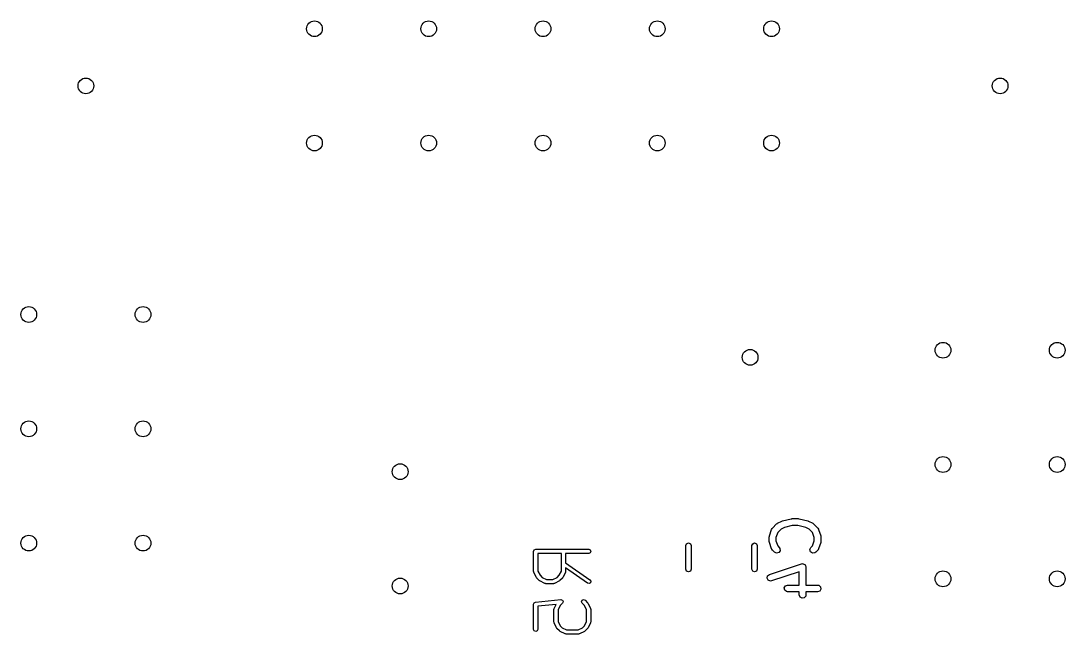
# Model space of a CAD drawing. Extents: x 5.25 to 6.3, y -4.74 to -3.48.
# Drawn here: x 5.39 to 6.303, y -4.014 to -3.477 of the extents above; entities that cross this region are included whole.
import ezdxf

# ---------------------------------------------------------------- set-up
doc = ezdxf.new("R2010")
doc.units = 0
doc.header["$MEASUREMENT"] = 0
doc.layers.add('BLACK', color=7, linetype='CONTINUOUS')

msp = doc.modelspace()

# ---------------------------------------------------------------- linework, layer by layer
at = {"layer": 'BLACK', "linetype": 'CONTINUOUS'}
for p, q in [((6.04721, -3.92098), (6.05096, -3.91723)), ((6.05096, -3.91723), (6.05169, -3.91672)), ((6.05169, -3.91672), (6.05173, -3.91667)), ((6.05173, -3.91667), (6.05548, -3.9148)), ((6.05548, -3.9148), (6.05597, -3.91465)), ((6.05597, -3.91465), (6.05609, -3.91458)), ((6.05609, -3.91458), (6.06358, -3.9127)), ((6.06466, -3.91852), (6.05783, -3.92023)), ((6.06358, -3.9127), (6.06417, -3.91266)), ((6.06417, -3.91266), (6.0643, -3.91261)), ((6.0643, -3.91261), (6.06993, -3.91261)), ((6.06956, -3.91852), (6.06466, -3.91852)), ((6.07639, -3.92023), (6.06956, -3.91852)), ((6.06993, -3.91261), (6.07051, -3.91272)), ((6.07051, -3.91272), (6.07064, -3.9127)), ((6.07064, -3.9127), (6.07814, -3.91458)), ((6.07814, -3.91458), (6.07861, -3.91478)), ((6.07861, -3.91478), (6.07874, -3.9148)), ((6.07874, -3.9148), (6.08249, -3.91667)), ((6.08249, -3.91667), (6.0832, -3.9172)), ((6.0832, -3.9172), (6.08326, -3.91723)), ((6.08326, -3.91723), (6.08701, -3.92098)), ((6.04448, -3.92869), (6.04463, -3.92782)), ((6.04448, -3.93244), (6.04448, -3.92869)), ((6.04463, -3.92776), (6.0465, -3.92213)), ((6.04463, -3.92782), (6.04463, -3.92776)), ((6.0465, -3.92213), (6.04699, -3.92123)), ((6.04699, -3.92123), (6.04714, -3.92114)), ((6.04714, -3.92114), (6.04721, -3.92098)), ((6.05188, -3.92466), (6.05038, -3.92917)), ((6.05038, -3.92917), (6.05038, -3.93196)), ((6.0548, -3.92174), (6.05188, -3.92466)), ((6.05783, -3.92023), (6.0548, -3.92174)), ((6.07942, -3.92174), (6.07639, -3.92023)), ((6.08234, -3.92466), (6.07942, -3.92174)), ((6.08385, -3.92917), (6.08234, -3.92466)), ((6.08385, -3.93196), (6.08385, -3.92917)), ((6.08701, -3.92098), (6.0876, -3.92182)), ((6.0876, -3.92182), (6.08761, -3.92199)), ((6.08761, -3.92199), (6.08772, -3.92213)), ((6.08772, -3.92213), (6.0896, -3.92776)), ((6.0896, -3.92776), (6.08973, -3.92863)), ((6.08973, -3.92863), (6.08975, -3.92869)), ((6.08975, -3.92869), (6.08975, -3.93244)), ((5.97145, -3.93621), (5.97214, -3.93454)), ((5.97145, -3.95679), (5.97145, -3.93621)), ((5.97214, -3.93454), (5.97381, -3.93385)), ((5.97381, -3.93385), (5.97548, -3.93454)), ((5.97548, -3.93454), (5.97618, -3.93621)), ((5.97618, -3.93621), (5.97618, -3.95679)), ((6.02932, -3.93621), (6.03002, -3.93454)), ((6.02932, -3.95679), (6.02932, -3.93621)), ((6.03002, -3.93454), (6.03169, -3.93385)), ((6.03169, -3.93385), (6.03336, -3.93454)), ((6.03336, -3.93454), (6.03405, -3.93621)), ((6.03405, -3.93621), (6.03405, -3.95679)), ((6.0445, -3.9325), (6.04448, -3.93244)), ((6.04463, -3.93337), (6.0445, -3.9325)), ((6.0465, -3.939), (6.04463, -3.93337)), ((6.05038, -3.93196), (6.05188, -3.93647)), ((6.05188, -3.93647), (6.05327, -3.93785)), ((6.05327, -3.93785), (6.05385, -3.93869)), ((6.08011, -3.93968), (6.08096, -3.93785)), ((6.08096, -3.93785), (6.08234, -3.93647)), ((6.08234, -3.93647), (6.08385, -3.93196)), ((6.0896, -3.93337), (6.08772, -3.939)), ((6.08975, -3.93244), (6.0896, -3.93331)), ((6.0896, -3.93331), (6.0896, -3.93337)), ((5.83833, -3.9412), (5.83887, -3.9399)), ((5.83833, -3.95885), (5.83833, -3.9412)), ((5.83887, -3.9399), (5.84017, -3.93936)), ((5.84017, -3.93936), (5.88649, -3.93936)), ((5.86259, -3.94304), (5.84201, -3.94304)), ((5.84201, -3.94304), (5.84201, -3.95841)), ((5.86259, -3.95841), (5.86259, -3.94304)), ((5.88649, -3.94304), (5.86627, -3.94304)), ((5.86627, -3.94304), (5.86627, -3.95127)), ((5.88649, -3.93936), (5.88779, -3.9399)), ((5.88779, -3.9425), (5.88649, -3.94304)), ((5.88779, -3.9399), (5.88833, -3.9412)), ((5.88833, -3.9412), (5.88779, -3.9425)), ((6.04661, -3.93914), (6.0465, -3.939)), ((6.04663, -3.93931), (6.04661, -3.93914)), ((6.04721, -3.94015), (6.04663, -3.93931)), ((6.04909, -3.94203), (6.04721, -3.94015)), ((6.05092, -3.94288), (6.04909, -3.94203)), ((6.05287, -3.94236), (6.05092, -3.94288)), ((6.05403, -3.9407), (6.05287, -3.94236)), ((6.05385, -3.93869), (6.05403, -3.9407)), ((6.08063, -3.94163), (6.08011, -3.93968)), ((6.08228, -3.94279), (6.08063, -3.94163)), ((6.0843, -3.94261), (6.08228, -3.94279)), ((6.08514, -3.94203), (6.0843, -3.94261)), ((6.08701, -3.94015), (6.08514, -3.94203)), ((6.08709, -3.93999), (6.08701, -3.94015)), ((6.08724, -3.9399), (6.08709, -3.93999)), ((6.08772, -3.939), (6.08724, -3.9399)), ((5.86627, -3.95127), (5.88754, -3.96616)), ((5.88543, -3.96918), (5.86627, -3.95576)), ((5.86627, -3.95576), (5.86627, -3.95885)), ((6.04462, -3.96151), (6.07274, -3.95214)), ((6.07274, -3.95214), (6.07376, -3.95198)), ((6.07376, -3.95198), (6.07397, -3.95207)), ((6.07397, -3.95207), (6.07419, -3.95203)), ((6.07419, -3.95203), (6.07488, -3.95243)), ((6.07488, -3.95243), (6.07563, -3.95273)), ((6.07563, -3.95273), (6.07574, -3.95293)), ((6.07574, -3.95293), (6.07594, -3.95304)), ((6.07594, -3.95304), (6.07621, -3.9538)), ((6.07621, -3.9538), (6.0766, -3.9545)), ((6.0766, -3.9545), (6.07655, -3.95472)), ((6.07655, -3.95472), (6.07663, -3.95494)), ((6.07663, -3.95494), (6.07663, -3.97073)), ((5.83849, -3.95924), (5.83833, -3.95885)), ((5.83852, -3.95967), (5.83849, -3.95924)), ((5.84073, -3.96408), (5.83852, -3.95967)), ((5.84096, -3.96428), (5.84073, -3.96408)), ((5.84107, -3.96456), (5.84096, -3.96428)), ((5.84328, -3.96676), (5.84107, -3.96456)), ((5.84201, -3.95841), (5.84389, -3.96217)), ((5.84389, -3.96217), (5.84567, -3.96395)), ((5.84567, -3.96395), (5.84942, -3.96583)), ((5.85517, -3.96583), (5.85893, -3.96395)), ((5.85893, -3.96395), (5.86071, -3.96217)), ((5.86071, -3.96217), (5.86259, -3.95841)), ((5.86353, -3.96456), (5.86132, -3.96676)), ((5.86364, -3.96428), (5.86353, -3.96456)), ((5.86387, -3.96408), (5.86364, -3.96428)), ((5.86608, -3.95967), (5.86387, -3.96408)), ((5.86611, -3.95924), (5.86608, -3.95967)), ((5.86627, -3.95885), (5.86611, -3.95924)), ((5.97214, -3.95846), (5.97145, -3.95679)), ((5.97381, -3.95915), (5.97214, -3.95846)), ((5.97548, -3.95846), (5.97381, -3.95915)), ((5.97618, -3.95679), (5.97548, -3.95846)), ((6.03002, -3.95846), (6.02932, -3.95679)), ((6.03169, -3.95915), (6.03002, -3.95846)), ((6.03336, -3.95846), (6.03169, -3.95915)), ((6.03405, -3.95679), (6.03336, -3.95846)), ((6.04263, -3.96474), (6.04304, -3.96276)), ((6.04359, -3.96652), (6.04263, -3.96474)), ((6.04304, -3.96276), (6.04462, -3.96151)), ((6.07072, -3.95903), (6.04649, -3.96711)), ((6.07072, -3.97073), (6.07072, -3.95903)), ((5.84356, -3.96688), (5.84328, -3.96676)), ((5.84376, -3.96711), (5.84356, -3.96688)), ((5.84817, -3.96931), (5.84376, -3.96711)), ((5.84859, -3.96934), (5.84817, -3.96931)), ((5.84899, -3.96951), (5.84859, -3.96934)), ((5.85561, -3.96951), (5.84899, -3.96951)), ((5.84942, -3.96583), (5.85517, -3.96583)), ((5.856, -3.96934), (5.85561, -3.96951)), ((5.85643, -3.96931), (5.856, -3.96934)), ((5.86084, -3.96711), (5.85643, -3.96931)), ((5.86104, -3.96688), (5.86084, -3.96711)), ((5.86132, -3.96676), (5.86104, -3.96688)), ((5.88681, -3.96948), (5.88543, -3.96918)), ((5.88799, -3.96872), (5.88681, -3.96948)), ((5.88754, -3.96616), (5.8883, -3.96735)), ((5.8883, -3.96735), (5.88799, -3.96872)), ((6.04547, -3.96726), (6.04359, -3.96652)), ((6.04649, -3.96711), (6.04547, -3.96726)), ((6.05764, -3.97317), (6.05865, -3.97142)), ((6.05799, -3.97516), (6.05764, -3.97317)), ((6.05865, -3.97142), (6.06055, -3.97073)), ((6.06055, -3.97073), (6.07072, -3.97073)), ((6.07663, -3.97073), (6.0868, -3.97073)), ((6.0868, -3.97073), (6.08781, -3.97091)), ((6.08781, -3.97091), (6.08936, -3.97221)), ((6.08971, -3.9742), (6.0887, -3.97595)), ((6.08936, -3.97221), (6.08971, -3.9742)), ((5.83998, -3.98569), (5.86204, -3.98348)), ((5.86204, -3.98348), (5.86213, -3.98351)), ((5.86213, -3.98351), (5.86222, -3.98347)), ((5.86222, -3.98347), (5.8628, -3.98371)), ((5.8628, -3.98371), (5.86339, -3.98389)), ((5.86339, -3.98389), (5.86344, -3.98398)), ((5.86344, -3.98398), (5.86353, -3.98401)), ((5.86353, -3.98401), (5.86376, -3.98459)), ((5.88024, -3.98531), (5.88077, -3.98401)), ((5.88077, -3.98401), (5.88208, -3.98347)), ((5.88208, -3.98347), (5.88338, -3.98401)), ((5.88338, -3.98401), (5.88558, -3.98622)), ((6.05954, -3.97646), (6.05799, -3.97516)), ((6.06055, -3.97664), (6.05954, -3.97646)), ((6.07072, -3.97664), (6.06055, -3.97664)), ((6.07072, -3.97931), (6.07072, -3.97664)), ((6.07141, -3.98121), (6.07072, -3.97931)), ((6.07316, -3.98222), (6.07141, -3.98121)), ((6.07515, -3.98187), (6.07316, -3.98222)), ((6.07645, -3.98032), (6.07515, -3.98187)), ((6.07663, -3.97931), (6.07645, -3.98032)), ((6.0868, -3.97664), (6.07663, -3.97664)), ((6.07663, -3.97664), (6.07663, -3.97931)), ((6.0887, -3.97595), (6.0868, -3.97664)), ((5.83833, -3.98752), (5.83856, -3.98695)), ((5.83833, -4.00958), (5.83833, -3.98752)), ((5.83856, -3.98695), (5.83874, -3.98635)), ((5.83874, -3.98635), (5.83883, -3.98631)), ((5.83883, -3.98631), (5.83887, -3.98622)), ((5.83887, -3.98622), (5.83944, -3.98598)), ((5.83944, -3.98598), (5.83998, -3.98569)), ((5.85792, -3.98759), (5.84201, -3.98918)), ((5.84201, -3.98918), (5.84201, -4.00958)), ((5.85597, -3.99193), (5.85614, -3.99154)), ((5.85597, -4.00296), (5.85597, -3.99193)), ((5.85614, -3.99154), (5.85617, -3.99111)), ((5.85617, -3.99111), (5.85792, -3.98759)), ((5.86153, -3.98861), (5.85965, -3.99237)), ((5.85965, -3.99237), (5.85965, -4.00253)), ((5.86353, -3.98661), (5.86153, -3.98861)), ((5.86356, -3.98652), (5.86353, -3.98661)), ((5.86365, -3.98648), (5.86356, -3.98652)), ((5.86383, -3.98589), (5.86365, -3.98648)), ((5.86376, -3.98459), (5.86406, -3.98513)), ((5.86406, -3.98531), (5.86383, -3.98589)), ((5.86406, -3.98513), (5.86403, -3.98522)), ((5.86403, -3.98522), (5.86406, -3.98531)), ((5.88077, -3.98661), (5.88024, -3.98531)), ((5.88277, -3.98861), (5.88077, -3.98661)), ((5.88465, -3.99237), (5.88277, -3.98861)), ((5.88465, -4.00253), (5.88465, -3.99237)), ((5.88558, -3.98622), (5.8857, -3.9865)), ((5.8857, -3.9865), (5.88593, -3.9867)), ((5.88593, -3.9867), (5.88813, -3.99111)), ((5.88813, -3.99111), (5.88816, -3.99154)), ((5.88816, -3.99154), (5.88833, -3.99193)), ((5.88833, -3.99193), (5.88833, -4.00296)), ((5.83887, -4.01088), (5.83833, -4.00958)), ((5.84017, -4.01142), (5.83887, -4.01088)), ((5.84147, -4.01088), (5.84017, -4.01142)), ((5.84201, -4.00958), (5.84147, -4.01088)), ((5.85614, -4.00336), (5.85597, -4.00296)), ((5.85617, -4.00378), (5.85614, -4.00336)), ((5.85837, -4.00819), (5.85617, -4.00378)), ((5.8586, -4.00839), (5.85837, -4.00819)), ((5.85872, -4.00867), (5.8586, -4.00839)), ((5.86092, -4.01088), (5.85872, -4.00867)), ((5.85965, -4.00253), (5.86153, -4.00628)), ((5.8612, -4.01099), (5.86092, -4.01088)), ((5.8614, -4.01122), (5.8612, -4.01099)), ((5.86581, -4.01343), (5.8614, -4.01122)), ((5.86153, -4.00628), (5.86331, -4.00806)), ((5.86331, -4.00806), (5.86707, -4.00994)), ((5.86707, -4.00994), (5.87723, -4.00994)), ((5.87723, -4.00994), (5.88099, -4.00806)), ((5.8829, -4.01122), (5.87849, -4.01343)), ((5.88099, -4.00806), (5.88277, -4.00628)), ((5.88277, -4.00628), (5.88465, -4.00253)), ((5.8831, -4.01099), (5.8829, -4.01122)), ((5.88338, -4.01088), (5.8831, -4.01099)), ((5.88558, -4.00867), (5.88338, -4.01088)), ((5.8857, -4.00839), (5.88558, -4.00867)), ((5.88593, -4.00819), (5.8857, -4.00839)), ((5.88813, -4.00378), (5.88593, -4.00819)), ((5.88816, -4.00336), (5.88813, -4.00378)), ((5.88833, -4.00296), (5.88816, -4.00336)), ((5.86624, -4.01346), (5.86581, -4.01343)), ((5.86664, -4.01362), (5.86624, -4.01346)), ((5.87766, -4.01362), (5.86664, -4.01362)), ((5.87806, -4.01346), (5.87766, -4.01362)), ((5.87849, -4.01343), (5.87806, -4.01346))]:
    msp.add_line(p, q, dxfattribs=at)
at = {"layer": 'BLACK'}
for centre in [(5.6465, -3.484), (5.7465, -3.484), (5.8465, -3.484), (5.9465, -3.484), (6.0465, -3.484), (5.4465, -3.534), (6.2465, -3.534), (5.6465, -3.584), (5.7465, -3.584), (5.8465, -3.584), (5.9465, -3.584), (6.0465, -3.584), (5.3965, -3.734), (5.4965, -3.734), (6.02775, -3.7715), (6.1965, -3.76525), (6.2965, -3.76525), (5.3965, -3.834), (5.4965, -3.834), (5.7215, -3.8715), (6.1965, -3.86525), (6.2965, -3.86525), (5.3965, -3.934), (5.4965, -3.934), (5.7215, -3.9715), (6.1965, -3.96525), (6.2965, -3.96525)]:
    msp.add_circle(centre, 0.00689, dxfattribs=at)

doc.saveas('drawing.dxf')
